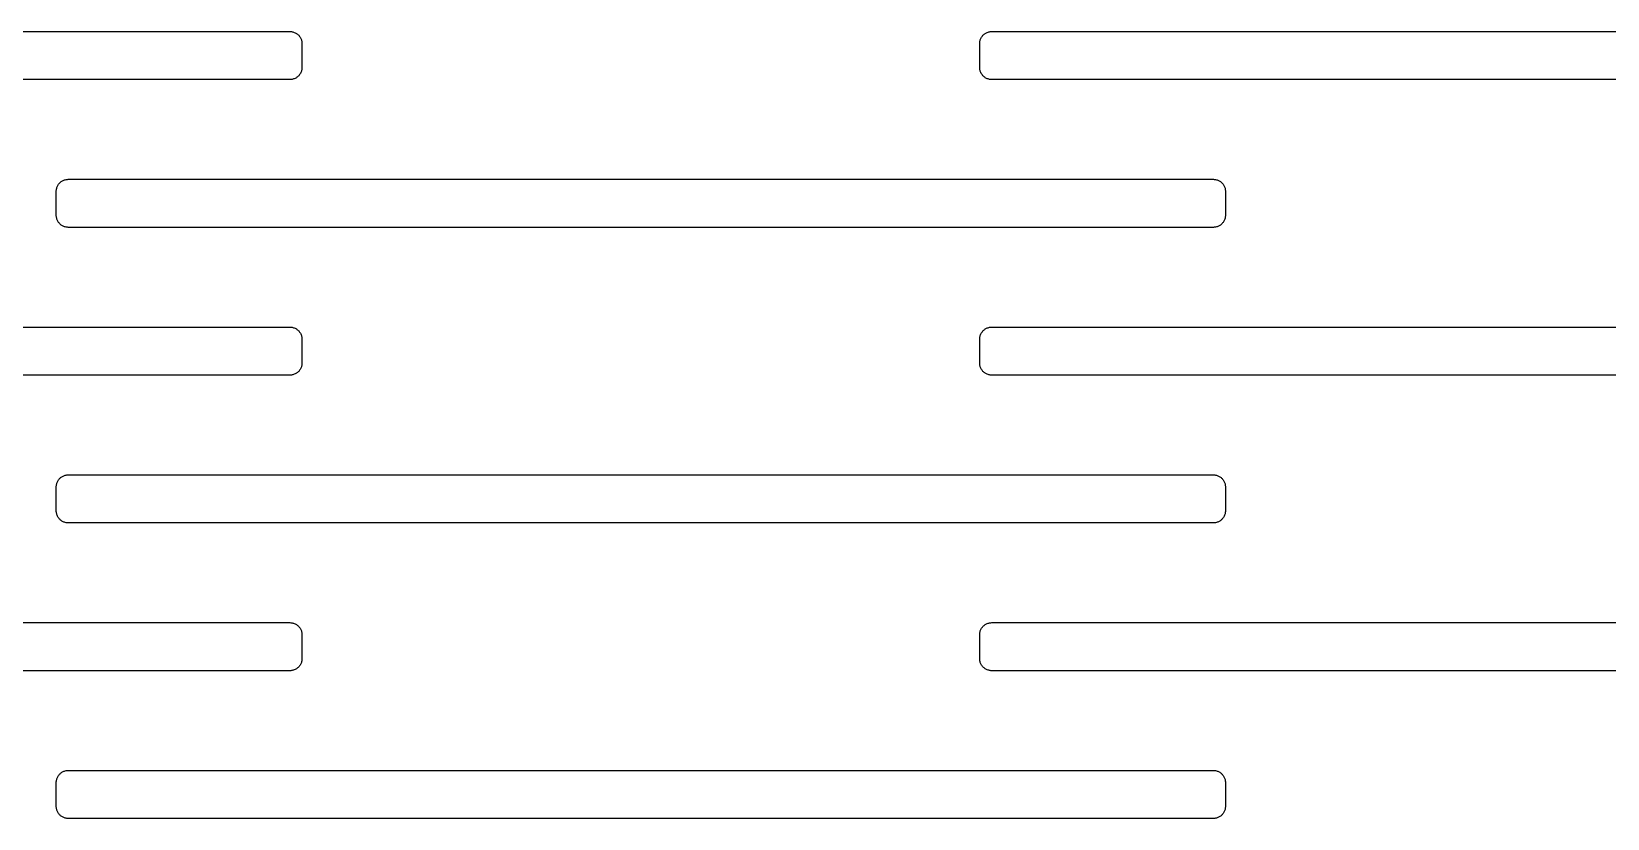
# Model space of a CAD drawing. Header units: metres. Extents: x -218 to 218, y -218 to 218.
# Drawn here: x -119.99 to -77.33, y 4.68 to 25.98 of the extents above; entities that cross this region are included whole.
import ezdxf

# ---------------------------------------------------------------- set-up
doc = ezdxf.new("R2010")
doc.units = ezdxf.units.M

msp = doc.modelspace()

# ---------------------------------------------------------------- linework, layer by layer
for p, q in [((-143.997, 25.9778), (-112.997, 25.9778)), ((-112.997, 25.9778), (-112.977, 25.9771)), ((-112.977, 25.9771), (-112.956, 25.9752)), ((-112.956, 25.9752), (-112.936, 25.972)), ((-112.936, 25.972), (-112.916, 25.9676)), ((-112.916, 25.9676), (-112.897, 25.9619)), ((-112.897, 25.9619), (-112.878, 25.955)), ((-112.878, 25.955), (-112.859, 25.9469)), ((-112.859, 25.9469), (-112.841, 25.9376)), ((-112.841, 25.9376), (-112.823, 25.9272)), ((-112.823, 25.9272), (-112.806, 25.9157)), ((-112.806, 25.9157), (-112.79, 25.9032)), ((-112.79, 25.9032), (-112.775, 25.8897)), ((-112.775, 25.8897), (-112.76, 25.8753)), ((-112.76, 25.8753), (-112.747, 25.86)), ((-112.747, 25.86), (-112.734, 25.8438)), ((-112.734, 25.8438), (-112.723, 25.8269)), ((-112.723, 25.8269), (-112.712, 25.8094)), ((-112.712, 25.8094), (-112.703, 25.7912)), ((-112.703, 25.7912), (-112.695, 25.7724)), ((-112.695, 25.7724), (-112.688, 25.7532)), ((-112.688, 25.7532), (-112.682, 25.7336)), ((-112.682, 25.7336), (-112.678, 25.7137)), ((-112.678, 25.7137), (-112.675, 25.6935)), ((-112.675, 25.6935), (-112.673, 25.6732)), ((-112.673, 25.6732), (-112.672, 25.6528)), ((-112.672, 25.6528), (-112.672, 25.0028)), ((-94.3222, 25.6528), (-94.3215, 25.6732)), ((-94.3222, 25.0028), (-94.3222, 25.6528)), ((-94.3215, 25.6732), (-94.3196, 25.6935)), ((-94.3196, 25.6935), (-94.3164, 25.7137)), ((-94.3164, 25.7137), (-94.312, 25.7336)), ((-94.312, 25.7336), (-94.3063, 25.7532)), ((-94.3063, 25.7532), (-94.2994, 25.7724)), ((-94.2994, 25.7724), (-94.2913, 25.7912)), ((-94.2913, 25.7912), (-94.282, 25.8094)), ((-94.282, 25.8094), (-94.2716, 25.8269)), ((-94.2716, 25.8269), (-94.2601, 25.8438)), ((-94.2601, 25.8438), (-94.2476, 25.86)), ((-94.2476, 25.86), (-94.2341, 25.8753)), ((-94.2341, 25.8753), (-94.2197, 25.8897)), ((-94.2197, 25.8897), (-94.2044, 25.9032)), ((-94.2044, 25.9032), (-94.1882, 25.9157)), ((-94.1882, 25.9157), (-94.1713, 25.9272)), ((-94.1713, 25.9272), (-94.1538, 25.9376)), ((-94.1538, 25.9376), (-94.1356, 25.9469)), ((-94.1356, 25.9469), (-94.1168, 25.955)), ((-94.1168, 25.955), (-94.0976, 25.9619)), ((-94.0976, 25.9619), (-94.078, 25.9676)), ((-94.078, 25.9676), (-94.0581, 25.972)), ((-94.0581, 25.972), (-94.0379, 25.9752)), ((-94.0379, 25.9752), (-94.0176, 25.9771)), ((-94.0176, 25.9771), (-93.9972, 25.9778)), ((-93.9972, 25.9778), (-62.9972, 25.9778)), ((-112.79, 24.7524), (-112.806, 24.7399)), ((-112.775, 24.7659), (-112.79, 24.7524)), ((-112.76, 24.7803), (-112.775, 24.7659)), ((-112.747, 24.7956), (-112.76, 24.7803)), ((-112.734, 24.8118), (-112.747, 24.7956)), ((-112.723, 24.8286), (-112.734, 24.8118)), ((-112.712, 24.8462), (-112.723, 24.8286)), ((-112.703, 24.8644), (-112.712, 24.8462)), ((-112.695, 24.8831), (-112.703, 24.8644)), ((-112.688, 24.9024), (-112.695, 24.8831)), ((-112.682, 24.922), (-112.688, 24.9024)), ((-112.678, 24.9419), (-112.682, 24.922)), ((-112.675, 24.9621), (-112.678, 24.9419)), ((-112.673, 24.9824), (-112.675, 24.9621)), ((-112.672, 25.0028), (-112.673, 24.9824)), ((-94.3215, 24.9824), (-94.3222, 25.0028)), ((-94.3196, 24.9621), (-94.3215, 24.9824)), ((-94.3164, 24.9419), (-94.3196, 24.9621)), ((-94.312, 24.922), (-94.3164, 24.9419)), ((-94.3063, 24.9024), (-94.312, 24.922)), ((-94.2994, 24.8831), (-94.3063, 24.9024)), ((-94.2913, 24.8644), (-94.2994, 24.8831)), ((-94.282, 24.8462), (-94.2913, 24.8644)), ((-94.2716, 24.8286), (-94.282, 24.8462)), ((-94.2601, 24.8118), (-94.2716, 24.8286)), ((-94.2476, 24.7956), (-94.2601, 24.8118)), ((-94.2341, 24.7803), (-94.2476, 24.7956)), ((-94.2197, 24.7659), (-94.2341, 24.7803)), ((-94.2044, 24.7524), (-94.2197, 24.7659)), ((-94.1882, 24.7399), (-94.2044, 24.7524)), ((-112.997, 24.6778), (-143.997, 24.6778)), ((-112.977, 24.6784), (-112.997, 24.6778)), ((-112.956, 24.6804), (-112.977, 24.6784)), ((-112.936, 24.6835), (-112.956, 24.6804)), ((-112.916, 24.688), (-112.936, 24.6835)), ((-112.897, 24.6937), (-112.916, 24.688)), ((-112.878, 24.7006), (-112.897, 24.6937)), ((-112.859, 24.7087), (-112.878, 24.7006)), ((-112.841, 24.718), (-112.859, 24.7087)), ((-112.823, 24.7284), (-112.841, 24.718)), ((-112.806, 24.7399), (-112.823, 24.7284)), ((-94.1713, 24.7284), (-94.1882, 24.7399)), ((-94.1538, 24.718), (-94.1713, 24.7284)), ((-94.1356, 24.7087), (-94.1538, 24.718)), ((-94.1168, 24.7006), (-94.1356, 24.7087)), ((-94.0976, 24.6937), (-94.1168, 24.7006)), ((-94.078, 24.688), (-94.0976, 24.6937)), ((-94.0581, 24.6835), (-94.078, 24.688)), ((-94.0379, 24.6804), (-94.0581, 24.6835)), ((-94.0176, 24.6784), (-94.0379, 24.6804)), ((-93.9972, 24.6778), (-94.0176, 24.6784)), ((-62.9972, 24.6778), (-93.9972, 24.6778)), ((-119.306, 21.7532), (-119.299, 21.7724)), ((-119.299, 21.7724), (-119.291, 21.7912)), ((-119.291, 21.7912), (-119.282, 21.8094)), ((-119.282, 21.8094), (-119.272, 21.8269)), ((-119.272, 21.8269), (-119.26, 21.8438)), ((-119.26, 21.8438), (-119.248, 21.86)), ((-119.248, 21.86), (-119.234, 21.8753)), ((-119.234, 21.8753), (-119.22, 21.8897)), ((-119.22, 21.8897), (-119.204, 21.9032)), ((-119.204, 21.9032), (-119.188, 21.9157)), ((-119.188, 21.9157), (-119.171, 21.9272)), ((-119.171, 21.9272), (-119.154, 21.9376)), ((-119.154, 21.9376), (-119.136, 21.9469)), ((-119.136, 21.9469), (-119.117, 21.955)), ((-119.117, 21.955), (-119.098, 21.9619)), ((-119.098, 21.9619), (-119.078, 21.9676)), ((-119.078, 21.9676), (-119.058, 21.972)), ((-119.058, 21.972), (-119.038, 21.9752)), ((-119.038, 21.9752), (-119.018, 21.9771)), ((-119.018, 21.9771), (-118.997, 21.9778)), ((-118.997, 21.9778), (-87.9972, 21.9778)), ((-87.9972, 21.9778), (-87.9768, 21.9771)), ((-87.9768, 21.9771), (-87.9565, 21.9752)), ((-87.9565, 21.9752), (-87.9363, 21.972)), ((-87.9363, 21.972), (-87.9164, 21.9676)), ((-87.9164, 21.9676), (-87.8968, 21.9619)), ((-87.8968, 21.9619), (-87.8776, 21.955)), ((-87.8776, 21.955), (-87.8588, 21.9469)), ((-87.8588, 21.9469), (-87.8406, 21.9376)), ((-87.8406, 21.9376), (-87.8231, 21.9272)), ((-87.8231, 21.9272), (-87.8062, 21.9157)), ((-87.8062, 21.9157), (-87.79, 21.9032)), ((-87.79, 21.9032), (-87.7747, 21.8897)), ((-87.7747, 21.8897), (-87.7603, 21.8753)), ((-87.7603, 21.8753), (-87.7468, 21.86)), ((-87.7468, 21.86), (-87.7343, 21.8438)), ((-87.7343, 21.8438), (-87.7228, 21.8269)), ((-87.7228, 21.8269), (-87.7124, 21.8094)), ((-87.7124, 21.8094), (-87.7031, 21.7912)), ((-87.7031, 21.7912), (-87.695, 21.7724)), ((-87.695, 21.7724), (-87.6881, 21.7532)), ((-119.322, 21.6732), (-119.32, 21.6935)), ((-119.322, 21.6528), (-119.322, 21.6732)), ((-119.322, 21.0028), (-119.322, 21.6528)), ((-119.32, 21.6935), (-119.316, 21.7137)), ((-119.316, 21.7137), (-119.312, 21.7336)), ((-119.312, 21.7336), (-119.306, 21.7532)), ((-87.6881, 21.7532), (-87.6824, 21.7336)), ((-87.6824, 21.7336), (-87.6779, 21.7137)), ((-87.6779, 21.7137), (-87.6748, 21.6935)), ((-87.6748, 21.6935), (-87.6728, 21.6732)), ((-87.6728, 21.6732), (-87.6722, 21.6528)), ((-87.6722, 21.6528), (-87.6722, 21.0028)), ((-119.322, 20.9824), (-119.322, 21.0028)), ((-119.32, 20.9621), (-119.322, 20.9824)), ((-119.316, 20.9419), (-119.32, 20.9621)), ((-119.312, 20.922), (-119.316, 20.9419)), ((-119.306, 20.9024), (-119.312, 20.922)), ((-87.6824, 20.922), (-87.6881, 20.9024)), ((-87.6779, 20.9419), (-87.6824, 20.922)), ((-87.6748, 20.9621), (-87.6779, 20.9419)), ((-87.6728, 20.9824), (-87.6748, 20.9621)), ((-87.6722, 21.0028), (-87.6728, 20.9824)), ((-119.299, 20.8831), (-119.306, 20.9024)), ((-119.291, 20.8644), (-119.299, 20.8831)), ((-119.282, 20.8462), (-119.291, 20.8644)), ((-119.272, 20.8286), (-119.282, 20.8462)), ((-119.26, 20.8118), (-119.272, 20.8286)), ((-119.248, 20.7956), (-119.26, 20.8118)), ((-119.234, 20.7803), (-119.248, 20.7956)), ((-119.22, 20.7659), (-119.234, 20.7803)), ((-119.204, 20.7524), (-119.22, 20.7659)), ((-119.188, 20.7399), (-119.204, 20.7524)), ((-119.171, 20.7284), (-119.188, 20.7399)), ((-119.154, 20.718), (-119.171, 20.7284)), ((-119.136, 20.7087), (-119.154, 20.718)), ((-119.117, 20.7006), (-119.136, 20.7087)), ((-119.098, 20.6937), (-119.117, 20.7006)), ((-119.078, 20.688), (-119.098, 20.6937)), ((-119.058, 20.6835), (-119.078, 20.688)), ((-119.038, 20.6804), (-119.058, 20.6835)), ((-119.018, 20.6784), (-119.038, 20.6804)), ((-118.997, 20.6778), (-119.018, 20.6784)), ((-87.9972, 20.6778), (-118.997, 20.6778)), ((-87.9768, 20.6784), (-87.9972, 20.6778)), ((-87.9565, 20.6804), (-87.9768, 20.6784)), ((-87.9363, 20.6835), (-87.9565, 20.6804)), ((-87.9164, 20.688), (-87.9363, 20.6835)), ((-87.8968, 20.6937), (-87.9164, 20.688)), ((-87.8776, 20.7006), (-87.8968, 20.6937)), ((-87.8588, 20.7087), (-87.8776, 20.7006)), ((-87.8406, 20.718), (-87.8588, 20.7087)), ((-87.8231, 20.7284), (-87.8406, 20.718)), ((-87.8062, 20.7399), (-87.8231, 20.7284)), ((-87.79, 20.7524), (-87.8062, 20.7399)), ((-87.7747, 20.7659), (-87.79, 20.7524)), ((-87.7603, 20.7803), (-87.7747, 20.7659)), ((-87.7468, 20.7956), (-87.7603, 20.7803)), ((-87.7343, 20.8118), (-87.7468, 20.7956)), ((-87.7228, 20.8286), (-87.7343, 20.8118)), ((-87.7124, 20.8462), (-87.7228, 20.8286)), ((-87.7031, 20.8644), (-87.7124, 20.8462)), ((-87.695, 20.8831), (-87.7031, 20.8644)), ((-87.6881, 20.9024), (-87.695, 20.8831)), ((-143.997, 17.9778), (-112.997, 17.9778)), ((-112.997, 17.9778), (-112.977, 17.9771)), ((-112.977, 17.9771), (-112.956, 17.9752)), ((-112.956, 17.9752), (-112.936, 17.972)), ((-112.936, 17.972), (-112.916, 17.9676)), ((-112.916, 17.9676), (-112.897, 17.9619)), ((-112.897, 17.9619), (-112.878, 17.955)), ((-112.878, 17.955), (-112.859, 17.9469)), ((-112.859, 17.9469), (-112.841, 17.9376)), ((-112.841, 17.9376), (-112.823, 17.9272)), ((-112.823, 17.9272), (-112.806, 17.9157)), ((-94.1882, 17.9157), (-94.1713, 17.9272)), ((-94.1713, 17.9272), (-94.1538, 17.9376)), ((-94.1538, 17.9376), (-94.1356, 17.9469)), ((-94.1356, 17.9469), (-94.1168, 17.955)), ((-94.1168, 17.955), (-94.0976, 17.9619)), ((-94.0976, 17.9619), (-94.078, 17.9676)), ((-94.078, 17.9676), (-94.0581, 17.972)), ((-94.0581, 17.972), (-94.0379, 17.9752)), ((-94.0379, 17.9752), (-94.0176, 17.9771)), ((-94.0176, 17.9771), (-93.9972, 17.9778)), ((-93.9972, 17.9778), (-62.9972, 17.9778)), ((-112.806, 17.9157), (-112.79, 17.9032)), ((-112.79, 17.9032), (-112.775, 17.8897)), ((-112.775, 17.8897), (-112.76, 17.8753)), ((-112.76, 17.8753), (-112.747, 17.86)), ((-112.747, 17.86), (-112.734, 17.8438)), ((-112.734, 17.8438), (-112.723, 17.8269)), ((-112.723, 17.8269), (-112.712, 17.8094)), ((-112.712, 17.8094), (-112.703, 17.7912)), ((-112.703, 17.7912), (-112.695, 17.7724)), ((-112.695, 17.7724), (-112.688, 17.7532)), ((-112.688, 17.7532), (-112.682, 17.7336)), ((-112.682, 17.7336), (-112.678, 17.7137)), ((-112.678, 17.7137), (-112.675, 17.6935)), ((-112.675, 17.6935), (-112.673, 17.6732)), ((-112.673, 17.6732), (-112.672, 17.6528)), ((-112.672, 17.6528), (-112.672, 17.0028)), ((-94.3222, 17.6528), (-94.3215, 17.6732)), ((-94.3222, 17.0028), (-94.3222, 17.6528)), ((-94.3215, 17.6732), (-94.3196, 17.6935)), ((-94.3196, 17.6935), (-94.3164, 17.7137)), ((-94.3164, 17.7137), (-94.312, 17.7336)), ((-94.312, 17.7336), (-94.3063, 17.7532)), ((-94.3063, 17.7532), (-94.2994, 17.7724)), ((-94.2994, 17.7724), (-94.2913, 17.7912)), ((-94.2913, 17.7912), (-94.282, 17.8094)), ((-94.282, 17.8094), (-94.2716, 17.8269)), ((-94.2716, 17.8269), (-94.2601, 17.8438)), ((-94.2601, 17.8438), (-94.2476, 17.86)), ((-94.2476, 17.86), (-94.2341, 17.8753)), ((-94.2341, 17.8753), (-94.2197, 17.8897)), ((-94.2197, 17.8897), (-94.2044, 17.9032)), ((-94.2044, 17.9032), (-94.1882, 17.9157)), ((-112.997, 16.6778), (-143.997, 16.6778)), ((-112.977, 16.6784), (-112.997, 16.6778)), ((-112.956, 16.6804), (-112.977, 16.6784)), ((-112.936, 16.6835), (-112.956, 16.6804)), ((-112.916, 16.688), (-112.936, 16.6835)), ((-112.897, 16.6937), (-112.916, 16.688)), ((-112.878, 16.7006), (-112.897, 16.6937)), ((-112.859, 16.7087), (-112.878, 16.7006)), ((-112.841, 16.718), (-112.859, 16.7087)), ((-112.823, 16.7284), (-112.841, 16.718)), ((-112.806, 16.7399), (-112.823, 16.7284)), ((-112.79, 16.7524), (-112.806, 16.7399)), ((-112.775, 16.7659), (-112.79, 16.7524)), ((-112.76, 16.7803), (-112.775, 16.7659)), ((-112.747, 16.7956), (-112.76, 16.7803)), ((-112.734, 16.8118), (-112.747, 16.7956)), ((-112.723, 16.8286), (-112.734, 16.8118)), ((-112.712, 16.8462), (-112.723, 16.8286)), ((-112.703, 16.8644), (-112.712, 16.8462)), ((-112.695, 16.8831), (-112.703, 16.8644)), ((-112.688, 16.9024), (-112.695, 16.8831)), ((-112.682, 16.922), (-112.688, 16.9024)), ((-112.678, 16.9419), (-112.682, 16.922)), ((-112.675, 16.9621), (-112.678, 16.9419)), ((-112.673, 16.9824), (-112.675, 16.9621)), ((-112.672, 17.0028), (-112.673, 16.9824)), ((-94.3215, 16.9824), (-94.3222, 17.0028)), ((-94.3196, 16.9621), (-94.3215, 16.9824)), ((-94.3164, 16.9419), (-94.3196, 16.9621)), ((-94.312, 16.922), (-94.3164, 16.9419)), ((-94.3063, 16.9024), (-94.312, 16.922)), ((-94.2994, 16.8831), (-94.3063, 16.9024)), ((-94.2913, 16.8644), (-94.2994, 16.8831)), ((-94.282, 16.8462), (-94.2913, 16.8644)), ((-94.2716, 16.8286), (-94.282, 16.8462)), ((-94.2601, 16.8118), (-94.2716, 16.8286)), ((-94.2476, 16.7956), (-94.2601, 16.8118)), ((-94.2341, 16.7803), (-94.2476, 16.7956)), ((-94.2197, 16.7659), (-94.2341, 16.7803)), ((-94.2044, 16.7524), (-94.2197, 16.7659)), ((-94.1882, 16.7399), (-94.2044, 16.7524)), ((-94.1713, 16.7284), (-94.1882, 16.7399)), ((-94.1538, 16.718), (-94.1713, 16.7284)), ((-94.1356, 16.7087), (-94.1538, 16.718)), ((-94.1168, 16.7006), (-94.1356, 16.7087)), ((-94.0976, 16.6937), (-94.1168, 16.7006)), ((-94.078, 16.688), (-94.0976, 16.6937)), ((-94.0581, 16.6835), (-94.078, 16.688)), ((-94.0379, 16.6804), (-94.0581, 16.6835)), ((-94.0176, 16.6784), (-94.0379, 16.6804)), ((-93.9972, 16.6778), (-94.0176, 16.6784)), ((-62.9972, 16.6778), (-93.9972, 16.6778)), ((-119.322, 13.6732), (-119.32, 13.6935)), ((-119.322, 13.6528), (-119.322, 13.6732)), ((-119.32, 13.6935), (-119.316, 13.7137)), ((-119.316, 13.7137), (-119.312, 13.7336)), ((-119.312, 13.7336), (-119.306, 13.7532)), ((-119.306, 13.7532), (-119.299, 13.7724)), ((-119.299, 13.7724), (-119.291, 13.7912)), ((-119.291, 13.7912), (-119.282, 13.8094)), ((-119.282, 13.8094), (-119.272, 13.8269)), ((-119.272, 13.8269), (-119.26, 13.8438)), ((-119.26, 13.8438), (-119.248, 13.86)), ((-119.248, 13.86), (-119.234, 13.8753)), ((-119.234, 13.8753), (-119.22, 13.8897)), ((-119.22, 13.8897), (-119.204, 13.9032)), ((-119.204, 13.9032), (-119.188, 13.9157)), ((-119.188, 13.9157), (-119.171, 13.9272)), ((-119.171, 13.9272), (-119.154, 13.9376)), ((-119.154, 13.9376), (-119.136, 13.9469)), ((-119.136, 13.9469), (-119.117, 13.955)), ((-119.117, 13.955), (-119.098, 13.9619)), ((-119.098, 13.9619), (-119.078, 13.9676)), ((-119.078, 13.9676), (-119.058, 13.972)), ((-119.058, 13.972), (-119.038, 13.9752)), ((-119.038, 13.9752), (-119.018, 13.9771)), ((-119.018, 13.9771), (-118.997, 13.9778)), ((-118.997, 13.9778), (-87.9972, 13.9778)), ((-87.9972, 13.9778), (-87.9768, 13.9771)), ((-87.9768, 13.9771), (-87.9565, 13.9752)), ((-87.9565, 13.9752), (-87.9363, 13.972)), ((-87.9363, 13.972), (-87.9164, 13.9676)), ((-87.9164, 13.9676), (-87.8968, 13.9619)), ((-87.8968, 13.9619), (-87.8776, 13.955)), ((-87.8776, 13.955), (-87.8588, 13.9469)), ((-87.8588, 13.9469), (-87.8406, 13.9376)), ((-87.8406, 13.9376), (-87.8231, 13.9272)), ((-87.8231, 13.9272), (-87.8062, 13.9157)), ((-87.8062, 13.9157), (-87.79, 13.9032)), ((-87.79, 13.9032), (-87.7747, 13.8897)), ((-87.7747, 13.8897), (-87.7603, 13.8753)), ((-87.7603, 13.8753), (-87.7468, 13.86)), ((-87.7468, 13.86), (-87.7343, 13.8438)), ((-87.7343, 13.8438), (-87.7228, 13.8269)), ((-87.7228, 13.8269), (-87.7124, 13.8094)), ((-87.7124, 13.8094), (-87.7031, 13.7912)), ((-87.7031, 13.7912), (-87.695, 13.7724)), ((-87.695, 13.7724), (-87.6881, 13.7532)), ((-87.6881, 13.7532), (-87.6824, 13.7336)), ((-87.6824, 13.7336), (-87.6779, 13.7137)), ((-87.6779, 13.7137), (-87.6748, 13.6935)), ((-87.6748, 13.6935), (-87.6728, 13.6732)), ((-87.6728, 13.6732), (-87.6722, 13.6528)), ((-119.322, 13.0028), (-119.322, 13.6528)), ((-87.6722, 13.6528), (-87.6722, 13.0028)), ((-119.322, 12.9824), (-119.322, 13.0028)), ((-119.32, 12.9621), (-119.322, 12.9824)), ((-119.316, 12.9419), (-119.32, 12.9621)), ((-119.312, 12.922), (-119.316, 12.9419)), ((-119.306, 12.9024), (-119.312, 12.922)), ((-119.299, 12.8831), (-119.306, 12.9024)), ((-119.291, 12.8644), (-119.299, 12.8831)), ((-119.282, 12.8462), (-119.291, 12.8644)), ((-119.272, 12.8286), (-119.282, 12.8462)), ((-119.26, 12.8118), (-119.272, 12.8286)), ((-119.248, 12.7956), (-119.26, 12.8118)), ((-87.7343, 12.8118), (-87.7468, 12.7956)), ((-87.7228, 12.8286), (-87.7343, 12.8118)), ((-87.7124, 12.8462), (-87.7228, 12.8286)), ((-87.7031, 12.8644), (-87.7124, 12.8462)), ((-87.695, 12.8831), (-87.7031, 12.8644)), ((-87.6881, 12.9024), (-87.695, 12.8831)), ((-87.6824, 12.922), (-87.6881, 12.9024)), ((-87.6779, 12.9419), (-87.6824, 12.922)), ((-87.6748, 12.9621), (-87.6779, 12.9419)), ((-87.6728, 12.9824), (-87.6748, 12.9621)), ((-87.6722, 13.0028), (-87.6728, 12.9824)), ((-119.234, 12.7803), (-119.248, 12.7956)), ((-119.22, 12.7659), (-119.234, 12.7803)), ((-119.204, 12.7524), (-119.22, 12.7659)), ((-119.188, 12.7399), (-119.204, 12.7524)), ((-119.171, 12.7284), (-119.188, 12.7399)), ((-119.154, 12.718), (-119.171, 12.7284)), ((-119.136, 12.7087), (-119.154, 12.718)), ((-119.117, 12.7006), (-119.136, 12.7087)), ((-119.098, 12.6937), (-119.117, 12.7006)), ((-119.078, 12.688), (-119.098, 12.6937)), ((-119.058, 12.6835), (-119.078, 12.688)), ((-119.038, 12.6804), (-119.058, 12.6835)), ((-119.018, 12.6784), (-119.038, 12.6804)), ((-118.997, 12.6778), (-119.018, 12.6784)), ((-87.9972, 12.6778), (-118.997, 12.6778)), ((-87.9768, 12.6784), (-87.9972, 12.6778)), ((-87.9565, 12.6804), (-87.9768, 12.6784)), ((-87.9363, 12.6835), (-87.9565, 12.6804)), ((-87.9164, 12.688), (-87.9363, 12.6835)), ((-87.8968, 12.6937), (-87.9164, 12.688)), ((-87.8776, 12.7006), (-87.8968, 12.6937)), ((-87.8588, 12.7087), (-87.8776, 12.7006)), ((-87.8406, 12.718), (-87.8588, 12.7087)), ((-87.8231, 12.7284), (-87.8406, 12.718)), ((-87.8062, 12.7399), (-87.8231, 12.7284)), ((-87.79, 12.7524), (-87.8062, 12.7399)), ((-87.7747, 12.7659), (-87.79, 12.7524)), ((-87.7603, 12.7803), (-87.7747, 12.7659)), ((-87.7468, 12.7956), (-87.7603, 12.7803)), ((-143.997, 9.97778), (-112.997, 9.97778)), ((-112.997, 9.97778), (-112.977, 9.97714)), ((-112.977, 9.97714), (-112.956, 9.97522)), ((-112.956, 9.97522), (-112.936, 9.97203)), ((-112.936, 9.97203), (-112.916, 9.96758)), ((-112.916, 9.96758), (-112.897, 9.96188)), ((-112.897, 9.96188), (-112.878, 9.95497)), ((-112.878, 9.95497), (-112.859, 9.94685)), ((-112.859, 9.94685), (-112.841, 9.93759)), ((-112.841, 9.93759), (-112.823, 9.9272)), ((-112.823, 9.9272), (-112.806, 9.91573)), ((-112.806, 9.91573), (-112.79, 9.90321)), ((-112.79, 9.90321), (-112.775, 9.88971)), ((-112.775, 9.88971), (-112.76, 9.87527)), ((-112.76, 9.87527), (-112.747, 9.85995)), ((-112.747, 9.85995), (-112.734, 9.84383)), ((-112.734, 9.84383), (-112.723, 9.82693)), ((-112.723, 9.82693), (-112.712, 9.80936)), ((-94.282, 9.80936), (-94.2716, 9.82693)), ((-94.2716, 9.82693), (-94.2601, 9.84383)), ((-94.2601, 9.84383), (-94.2476, 9.85995)), ((-94.2476, 9.85995), (-94.2341, 9.87527)), ((-94.2341, 9.87527), (-94.2197, 9.88971)), ((-94.2197, 9.88971), (-94.2044, 9.90321)), ((-94.2044, 9.90321), (-94.1882, 9.91573)), ((-94.1882, 9.91573), (-94.1713, 9.9272)), ((-94.1713, 9.9272), (-94.1538, 9.93759)), ((-94.1538, 9.93759), (-94.1356, 9.94685)), ((-94.1356, 9.94685), (-94.1168, 9.95497)), ((-94.1168, 9.95497), (-94.0976, 9.96188)), ((-94.0976, 9.96188), (-94.078, 9.96758)), ((-94.078, 9.96758), (-94.0581, 9.97203)), ((-94.0581, 9.97203), (-94.0379, 9.97522)), ((-94.0379, 9.97522), (-94.0176, 9.97714)), ((-94.0176, 9.97714), (-93.9972, 9.97778)), ((-93.9972, 9.97778), (-62.9972, 9.97778)), ((-112.712, 9.80936), (-112.703, 9.79117)), ((-112.703, 9.79117), (-112.695, 9.77243)), ((-112.695, 9.77243), (-112.688, 9.75322)), ((-112.688, 9.75322), (-112.682, 9.73361)), ((-112.682, 9.73361), (-112.678, 9.71368)), ((-112.678, 9.71368), (-112.675, 9.69353)), ((-112.675, 9.69353), (-112.673, 9.6732)), ((-112.673, 9.6732), (-112.672, 9.65279)), ((-112.672, 9.65279), (-112.672, 9.00279)), ((-94.3222, 9.65279), (-94.3215, 9.6732)), ((-94.3222, 9.00279), (-94.3222, 9.65279)), ((-94.3215, 9.6732), (-94.3196, 9.69353)), ((-94.3196, 9.69353), (-94.3164, 9.71368)), ((-94.3164, 9.71368), (-94.312, 9.73361)), ((-94.312, 9.73361), (-94.3063, 9.75322)), ((-94.3063, 9.75322), (-94.2994, 9.77243)), ((-94.2994, 9.77243), (-94.2913, 9.79117)), ((-94.2913, 9.79117), (-94.282, 9.80936)), ((-112.675, 8.96205), (-112.678, 8.94189)), ((-112.673, 8.98239), (-112.675, 8.96205)), ((-112.672, 9.00279), (-112.673, 8.98239)), ((-94.3215, 8.98239), (-94.3222, 9.00279)), ((-94.3196, 8.96205), (-94.3215, 8.98239)), ((-94.3164, 8.94189), (-94.3196, 8.96205)), ((-112.997, 8.6778), (-143.997, 8.6778)), ((-112.977, 8.67844), (-112.997, 8.6778)), ((-112.956, 8.68036), (-112.977, 8.67844)), ((-112.936, 8.68355), (-112.956, 8.68036)), ((-112.916, 8.688), (-112.936, 8.68355)), ((-112.897, 8.6937), (-112.916, 8.688)), ((-112.878, 8.70061), (-112.897, 8.6937)), ((-112.859, 8.70872), (-112.878, 8.70061)), ((-112.841, 8.71799), (-112.859, 8.70872)), ((-112.823, 8.72838), (-112.841, 8.71799)), ((-112.806, 8.73987), (-112.823, 8.72838)), ((-112.79, 8.75238), (-112.806, 8.73987)), ((-112.775, 8.76587), (-112.79, 8.75238)), ((-112.76, 8.78032), (-112.775, 8.76587)), ((-112.747, 8.79562), (-112.76, 8.78032)), ((-112.734, 8.81177), (-112.747, 8.79562)), ((-112.723, 8.82864), (-112.734, 8.81177)), ((-112.712, 8.84622), (-112.723, 8.82864)), ((-112.703, 8.86441), (-112.712, 8.84622)), ((-112.695, 8.88315), (-112.703, 8.86441)), ((-112.688, 8.90236), (-112.695, 8.88315)), ((-112.682, 8.92197), (-112.688, 8.90236)), ((-112.678, 8.94189), (-112.682, 8.92197)), ((-94.312, 8.92197), (-94.3164, 8.94189)), ((-94.3063, 8.90236), (-94.312, 8.92197)), ((-94.2994, 8.88315), (-94.3063, 8.90236)), ((-94.2913, 8.86441), (-94.2994, 8.88315)), ((-94.282, 8.84622), (-94.2913, 8.86441)), ((-94.2716, 8.82864), (-94.282, 8.84622)), ((-94.2601, 8.81177), (-94.2716, 8.82864)), ((-94.2476, 8.79562), (-94.2601, 8.81177)), ((-94.2341, 8.78032), (-94.2476, 8.79562)), ((-94.2197, 8.76587), (-94.2341, 8.78032)), ((-94.2044, 8.75238), (-94.2197, 8.76587)), ((-94.1882, 8.73987), (-94.2044, 8.75238)), ((-94.1713, 8.72838), (-94.1882, 8.73987)), ((-94.1538, 8.71799), (-94.1713, 8.72838)), ((-94.1356, 8.70872), (-94.1538, 8.71799)), ((-94.1168, 8.70061), (-94.1356, 8.70872)), ((-94.0976, 8.6937), (-94.1168, 8.70061)), ((-94.078, 8.688), (-94.0976, 8.6937)), ((-94.0581, 8.68355), (-94.078, 8.688)), ((-94.0379, 8.68036), (-94.0581, 8.68355)), ((-94.0176, 8.67844), (-94.0379, 8.68036)), ((-93.9972, 8.6778), (-94.0176, 8.67844)), ((-62.9972, 8.6778), (-93.9972, 8.6778)), ((-119.058, 5.97203), (-119.038, 5.97522)), ((-119.038, 5.97522), (-119.018, 5.97714)), ((-119.018, 5.97714), (-118.997, 5.97778)), ((-118.997, 5.97778), (-87.9972, 5.97778)), ((-87.9972, 5.97778), (-87.9768, 5.97714)), ((-87.9768, 5.97714), (-87.9565, 5.97522)), ((-87.9565, 5.97522), (-87.9363, 5.97203)), ((-119.322, 5.6732), (-119.32, 5.69353)), ((-119.322, 5.65279), (-119.322, 5.6732)), ((-119.322, 5.00279), (-119.322, 5.65279)), ((-119.32, 5.69353), (-119.316, 5.71368)), ((-119.316, 5.71368), (-119.312, 5.73361)), ((-119.312, 5.73361), (-119.306, 5.75322)), ((-119.306, 5.75322), (-119.299, 5.77243)), ((-119.299, 5.77243), (-119.291, 5.79117)), ((-119.291, 5.79117), (-119.282, 5.80936)), ((-119.282, 5.80936), (-119.272, 5.82693)), ((-119.272, 5.82693), (-119.26, 5.84383)), ((-119.26, 5.84383), (-119.248, 5.85995)), ((-119.248, 5.85995), (-119.234, 5.87527)), ((-119.234, 5.87527), (-119.22, 5.88971)), ((-119.22, 5.88971), (-119.204, 5.90321)), ((-119.204, 5.90321), (-119.188, 5.91573)), ((-119.188, 5.91573), (-119.171, 5.9272)), ((-119.171, 5.9272), (-119.154, 5.93759)), ((-119.154, 5.93759), (-119.136, 5.94685)), ((-119.136, 5.94685), (-119.117, 5.95497)), ((-119.117, 5.95497), (-119.098, 5.96188)), ((-119.098, 5.96188), (-119.078, 5.96758)), ((-119.078, 5.96758), (-119.058, 5.97203)), ((-87.9363, 5.97203), (-87.9164, 5.96758)), ((-87.9164, 5.96758), (-87.8968, 5.96188)), ((-87.8968, 5.96188), (-87.8776, 5.95497)), ((-87.8776, 5.95497), (-87.8588, 5.94685)), ((-87.8588, 5.94685), (-87.8406, 5.93759)), ((-87.8406, 5.93759), (-87.8231, 5.9272)), ((-87.8231, 5.9272), (-87.8062, 5.91573)), ((-87.8062, 5.91573), (-87.79, 5.90321)), ((-87.79, 5.90321), (-87.7747, 5.88971)), ((-87.7747, 5.88971), (-87.7603, 5.87527)), ((-87.7603, 5.87527), (-87.7468, 5.85995)), ((-87.7468, 5.85995), (-87.7343, 5.84383)), ((-87.7343, 5.84383), (-87.7228, 5.82693)), ((-87.7228, 5.82693), (-87.7124, 5.80936)), ((-87.7124, 5.80936), (-87.7031, 5.79117)), ((-87.7031, 5.79117), (-87.695, 5.77243)), ((-87.695, 5.77243), (-87.6881, 5.75322)), ((-87.6881, 5.75322), (-87.6824, 5.73361)), ((-87.6824, 5.73361), (-87.6779, 5.71368)), ((-87.6779, 5.71368), (-87.6748, 5.69353)), ((-87.6748, 5.69353), (-87.6728, 5.6732)), ((-87.6728, 5.6732), (-87.6722, 5.65279)), ((-87.6722, 5.65279), (-87.6722, 5.00279)), ((-119.322, 4.98239), (-119.322, 5.00279)), ((-119.32, 4.96205), (-119.322, 4.98239)), ((-119.316, 4.94189), (-119.32, 4.96205)), ((-119.312, 4.92197), (-119.316, 4.94189)), ((-119.306, 4.90236), (-119.312, 4.92197)), ((-119.299, 4.88315), (-119.306, 4.90236)), ((-119.291, 4.86441), (-119.299, 4.88315)), ((-119.282, 4.84622), (-119.291, 4.86441)), ((-119.272, 4.82864), (-119.282, 4.84622)), ((-119.26, 4.81177), (-119.272, 4.82864)), ((-119.248, 4.79562), (-119.26, 4.81177)), ((-119.234, 4.78032), (-119.248, 4.79562)), ((-119.22, 4.76587), (-119.234, 4.78032)), ((-119.204, 4.75238), (-119.22, 4.76587)), ((-119.188, 4.73987), (-119.204, 4.75238)), ((-119.171, 4.72838), (-119.188, 4.73987)), ((-119.154, 4.71799), (-119.171, 4.72838)), ((-119.136, 4.70872), (-119.154, 4.71799)), ((-119.117, 4.70061), (-119.136, 4.70872)), ((-119.098, 4.6937), (-119.117, 4.70061)), ((-119.078, 4.688), (-119.098, 4.6937)), ((-87.8968, 4.6937), (-87.9164, 4.688)), ((-87.8776, 4.70061), (-87.8968, 4.6937)), ((-87.8588, 4.70872), (-87.8776, 4.70061)), ((-87.8406, 4.71799), (-87.8588, 4.70872)), ((-87.8231, 4.72838), (-87.8406, 4.71799)), ((-87.8062, 4.73987), (-87.8231, 4.72838)), ((-87.79, 4.75238), (-87.8062, 4.73987)), ((-87.7747, 4.76587), (-87.79, 4.75238)), ((-87.7603, 4.78032), (-87.7747, 4.76587)), ((-87.7468, 4.79562), (-87.7603, 4.78032)), ((-87.7343, 4.81177), (-87.7468, 4.79562)), ((-87.7228, 4.82864), (-87.7343, 4.81177)), ((-87.7124, 4.84622), (-87.7228, 4.82864)), ((-87.7031, 4.86441), (-87.7124, 4.84622)), ((-87.695, 4.88315), (-87.7031, 4.86441)), ((-87.6881, 4.90236), (-87.695, 4.88315)), ((-87.6824, 4.92197), (-87.6881, 4.90236)), ((-87.6779, 4.94189), (-87.6824, 4.92197)), ((-87.6748, 4.96205), (-87.6779, 4.94189)), ((-87.6728, 4.98239), (-87.6748, 4.96205)), ((-87.6722, 5.00279), (-87.6728, 4.98239)), ((-119.058, 4.68355), (-119.078, 4.688)), ((-119.038, 4.68036), (-119.058, 4.68355)), ((-119.018, 4.67844), (-119.038, 4.68036)), ((-118.997, 4.6778), (-119.018, 4.67844)), ((-87.9972, 4.6778), (-118.997, 4.6778)), ((-87.9768, 4.67844), (-87.9972, 4.6778)), ((-87.9565, 4.68036), (-87.9768, 4.67844)), ((-87.9363, 4.68355), (-87.9565, 4.68036)), ((-87.9164, 4.688), (-87.9363, 4.68355))]:
    msp.add_line(p, q)

doc.saveas('drawing.dxf')
